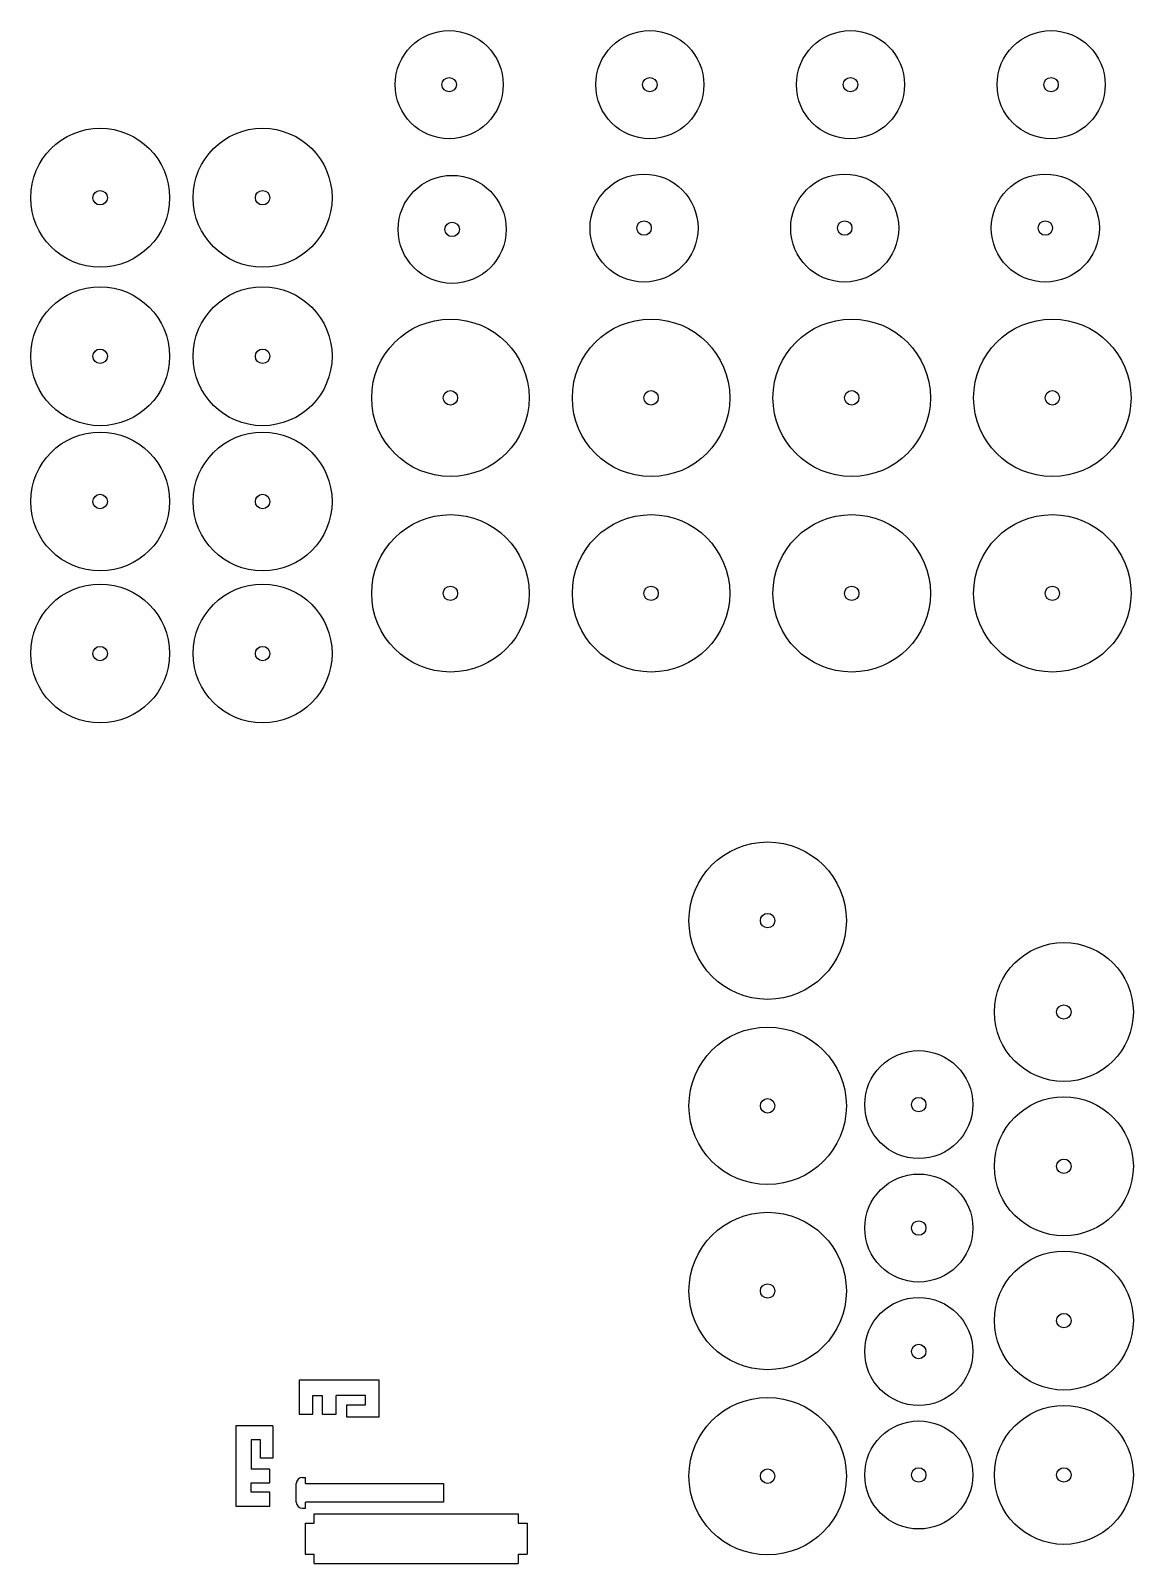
# Model space of a CAD drawing. Header units: millimetres. Extents: x 6 to 363, y 3 to 499.
import ezdxf

# ---------------------------------------------------------------- set-up
doc = ezdxf.new("R2010")
doc.units = ezdxf.units.MM

msp = doc.modelspace()

# ---------------------------------------------------------------- linework, layer by layer
for p, q in [((118.75, 61.89), (92.75, 61.89)), ((92.75, 61.89), (92.75, 50.89)), ((118.75, 49.89), (118.75, 61.89)), ((97.25, 50.89), (97.25, 56.89)), ((97.25, 56.89), (100.25, 56.89)), ((100.25, 56.89), (100.25, 50.89)), ((104.75, 50.89), (104.75, 56.89)), ((114.25, 56.89), (104.75, 56.89)), ((114.25, 53.89), (114.25, 56.89)), ((92.75, 50.89), (97.25, 50.89)), ((100.25, 50.89), (104.75, 50.89)), ((108.25, 49.89), (108.25, 53.89)), ((108.25, 53.89), (114.25, 53.89)), ((118.75, 49.89), (108.25, 49.89)), ((72.27, 47.09), (72.27, 21.09)), ((84.27, 47.09), (72.27, 47.09)), ((84.27, 47.09), (84.27, 36.59)), ((80.27, 42.59), (77.27, 42.59)), ((77.27, 42.59), (77.27, 33.09)), ((80.27, 36.59), (80.27, 42.59)), ((84.27, 36.59), (80.27, 36.59)), ((83.27, 33.09), (77.27, 33.09)), ((83.27, 28.59), (83.27, 33.09)), ((93.86, 30.41), (94.86, 30.41)), ((94.86, 28.41), (94.86, 30.41)), ((77.27, 25.59), (77.27, 28.59)), ((77.27, 28.59), (83.27, 28.59)), ((83.27, 25.59), (77.27, 25.59)), ((83.27, 21.09), (83.27, 25.59)), ((91.86, 22.41), (91.86, 28.41)), ((94.86, 28.41), (139.56, 28.41)), ((139.56, 28.41), (139.56, 22.41)), ((72.27, 21.09), (83.27, 21.09)), ((93.86, 20.41), (94.86, 20.41)), ((94.86, 20.41), (94.86, 22.41)), ((139.56, 22.41), (94.86, 22.41)), ((94.71, 15.55), (97.71, 15.55)), ((94.71, 15.55), (94.71, 5.55)), ((97.71, 15.55), (97.71, 18.55)), ((97.71, 18.55), (163.71, 18.55)), ((163.71, 18.55), (163.71, 15.55)), ((163.71, 15.55), (166.71, 15.55)), ((166.71, 15.55), (166.71, 5.55)), ((94.71, 5.55), (97.71, 5.55)), ((97.71, 2.55), (97.71, 5.55)), ((163.71, 5.55), (163.71, 2.55)), ((163.71, 5.55), (166.71, 5.55)), ((97.71, 2.55), (163.71, 2.55))]:
    msp.add_line(p, q)
for centre, radius in [((141.4, 481.67), 17.5), ((206.4, 481.67), 17.5), ((271.4, 481.67), 17.5), ((336.4, 481.67), 17.5), ((28.32, 445.05), 22.5), ((80.96, 445.05), 22.5), ((142.36, 434.78), 17.5), ((204.53, 435.2), 17.5), ((269.53, 435.2), 17.5), ((334.53, 435.2), 17.5), ((28.32, 393.66), 22.5), ((80.96, 393.66), 22.5), ((141.8, 380.2), 25.5), ((206.8, 380.2), 25.5), ((271.8, 380.2), 25.5), ((336.8, 380.2), 25.5), ((28.32, 346.6), 22.5), ((80.96, 346.6), 22.5), ((141.8, 316.85), 25.5), ((206.8, 316.85), 25.5), ((271.8, 316.85), 25.5), ((336.8, 316.85), 25.5), ((28.32, 297.34), 22.5), ((80.96, 297.34), 22.5), ((244.57, 210.8), 25.5), ((340.54, 181.2), 22.5), ((244.57, 150.8), 25.5), ((293.53, 151.2), 17.5), ((340.54, 131.2), 22.5), ((293.53, 111.2), 17.5), ((244.57, 90.8), 25.5), ((340.54, 81.2), 22.5), ((293.53, 71.2), 17.5), ((244.57, 30.8), 25.5), ((340.54, 31.2), 22.5), ((293.53, 31.2), 17.5)]:
    msp.add_circle(centre, radius)
at = {"linetype": 'Continuous', "lineweight": 25}
for centre in [(141.4, 481.67), (206.4, 481.67), (271.4, 481.67), (336.4, 481.67), (28.32, 445.05), (80.96, 445.05), (142.36, 434.78), (204.53, 435.2), (269.53, 435.2), (334.53, 435.2), (28.32, 393.66), (80.96, 393.66), (141.8, 380.2), (206.8, 380.2), (271.8, 380.2), (336.8, 380.2), (28.32, 346.6), (80.96, 346.6), (141.8, 316.85), (206.8, 316.85), (271.8, 316.85), (336.8, 316.85), (28.32, 297.34), (80.96, 297.34), (244.57, 210.8), (340.54, 181.2), (244.57, 150.8), (293.53, 151.2), (340.54, 131.2), (293.53, 111.2), (244.57, 90.8), (340.54, 81.2), (293.53, 71.2), (244.57, 30.8), (293.53, 31.2), (340.54, 31.2)]:
    msp.add_circle(centre, 2.34, dxfattribs=at)
for centre, start, end in [((93.86, 28.41), 90, 180), ((93.86, 22.41), 180, 270)]:
    msp.add_arc(centre, 2, start, end)

doc.saveas('drawing.dxf')
